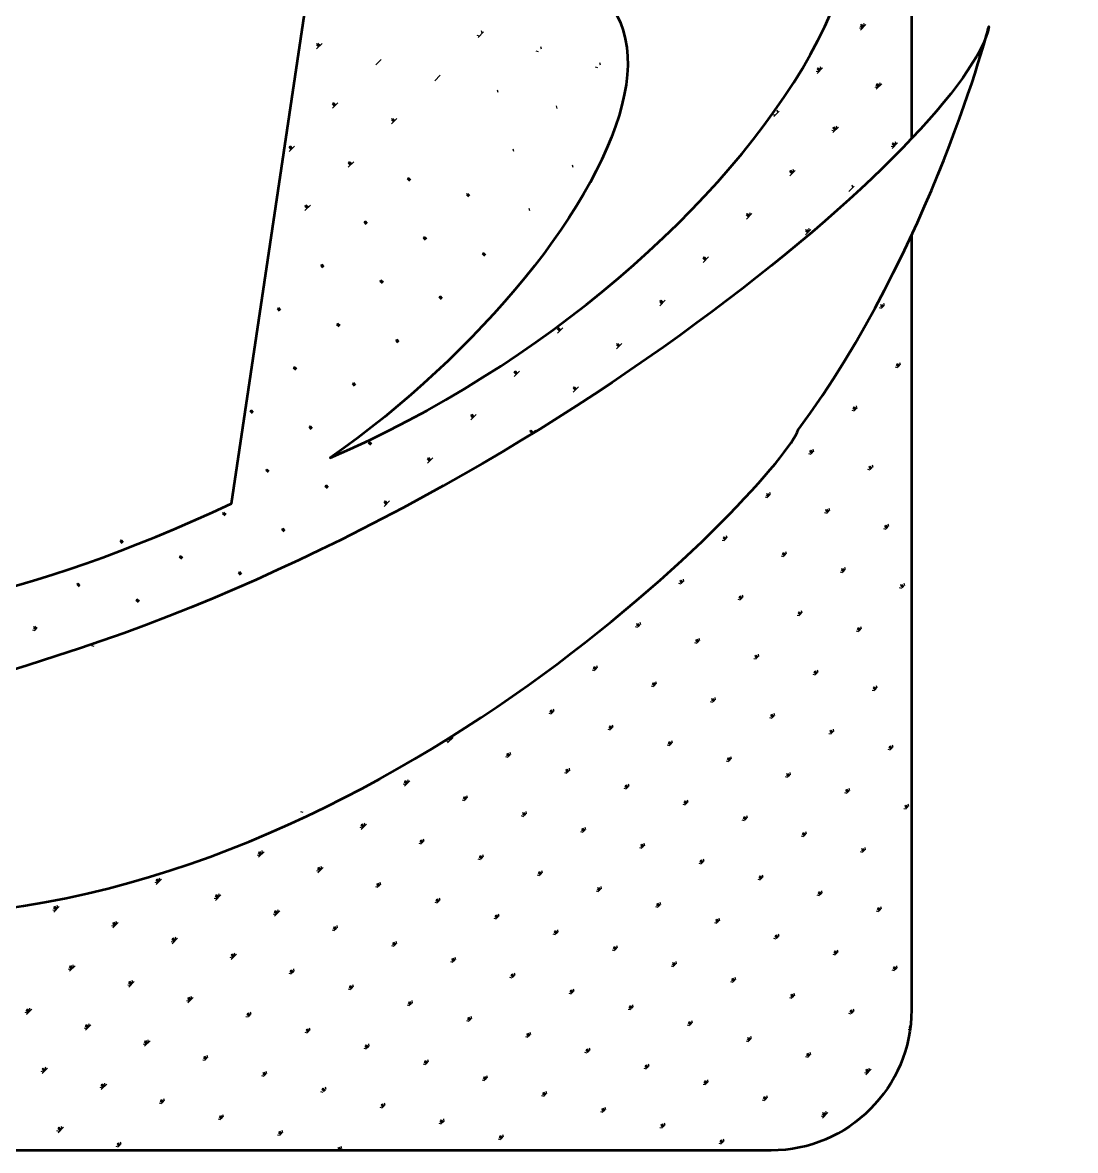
# Model space of a CAD drawing. Extents: x -3102990 to -851544, y -5293060 to -2540151.
# Drawn here: x -1049779 to -1048250, y -2635680 to -2634043 of the extents above; entities that cross this region are included whole.
import ezdxf

# ---------------------------------------------------------------- set-up
doc = ezdxf.new("R2010")
doc.units = 0
doc.header["$LTSCALE"] = 1000
doc.layers.get('0').update_dxf_attribs({"linetype": 'CONTINUOUS'})
doc.layers.add('PUB_TITLE', color=4, linetype='CONTINUOUS')

# ---------------------------------------------------------------- blocks, each defined once
blk = doc.blocks.new('A$C154754DE')
at = {"layer": 'PUB_TITLE', "color": 4}
for p, q in [((101176.4, 56251), (101173, 56251.9)), ((101177.4, 56251.9), (101174.3, 56255.1)), ((101178.4, 56252.9), (101174.5, 56256.9)), ((101174.5, 56249), (101182.3, 56256.9)), ((101179.4, 56253.9), (101176.2, 56257.1)), ((101180.4, 56254.9), (101179.4, 56258.3)), ((100621.3, 56240.3), (100617.8, 56241.2)), ((100619.3, 56238.3), (100627.2, 56246.2)), ((100625.2, 56244.2), (100624.3, 56247.6)), ((100387.6, 56224.4), (100384.5, 56227.6)), ((100388.6, 56225.4), (100384.7, 56229.3)), ((100384.7, 56221.5), (100392.5, 56229.3)), ((100389.6, 56226.4), (100386.4, 56229.5)), ((100707.1, 56217.3), (100703.7, 56218.2)), ((100711.1, 56221.2), (100710.2, 56224.6)), ((100470.5, 56198.5), (100478.4, 56206.3)), ((100797, 56198.2), (100796, 56201.6)), ((100556.4, 56175.4), (100564.3, 56183.3)), ((100793, 56194.3), (100789.6, 56195.2)), ((101113.6, 56188.1), (101110.1, 56189)), ((101114.5, 56189.1), (101111.4, 56192.2)), ((101115.5, 56190.1), (101111.6, 56194)), ((101111.6, 56186.1), (101119.5, 56194)), ((101116.5, 56191), (101113.4, 56194.2)), ((101117.5, 56192), (101116.6, 56195.5)), ((101199.4, 56165.1), (101196, 56166)), ((101200.4, 56166.1), (101197.3, 56169.2)), ((101201.4, 56167), (101197.5, 56171)), ((101197.5, 56163.1), (101205.3, 56171)), ((101202.4, 56168), (101199.2, 56171.2)), ((101203.4, 56169), (101202.5, 56172.4)), ((100648.2, 56158.3), (100647.3, 56161.8)), ((100410.6, 56138.5), (100407.5, 56141.7)), ((100411.6, 56139.5), (100407.7, 56143.4)), ((100407.7, 56135.6), (100415.5, 56143.4)), ((100412.6, 56140.5), (100409.4, 56143.6)), ((100734.1, 56135.3), (100733.2, 56138.7)), ((100496.5, 56115.5), (100493.4, 56118.7)), ((100497.5, 56116.5), (100493.6, 56120.4)), ((100493.6, 56112.6), (100501.4, 56120.4)), ((100498.5, 56117.5), (100495.3, 56120.6)), ((101050.7, 56125.2), (101047.3, 56126.1)), ((101048.7, 56123.3), (101056.6, 56131.1)), ((101054.6, 56129.1), (101053.7, 56132.6)), ((101136.6, 56102.2), (101133.1, 56103.1)), ((101137.6, 56103.2), (101134.4, 56106.3)), ((101138.5, 56104.2), (101134.6, 56108.1)), ((101134.6, 56100.2), (101142.5, 56108.1)), ((101139.5, 56105.2), (101136.4, 56108.3)), ((101140.5, 56106.1), (101139.6, 56109.6)), ((101224.4, 56081.2), (101220.5, 56085.1)), ((101220.5, 56077.2), (101228.4, 56085.1)), ((101225.4, 56082.1), (101222.3, 56085.3)), ((101226.4, 56083.1), (101225.5, 56086.6)), ((100347.7, 56075.7), (100344.6, 56078.8)), ((100348.7, 56076.6), (100344.8, 56080.6)), ((100344.8, 56072.7), (100352.7, 56080.6)), ((100349.7, 56077.6), (100346.6, 56080.8)), ((100671.2, 56072.4), (100670.3, 56075.9)), ((101222.5, 56079.2), (101219, 56080.1)), ((101223.4, 56080.2), (101220.3, 56083.3)), ((100433.6, 56052.6), (100430.5, 56055.8)), ((100434.6, 56053.6), (100430.7, 56057.6)), ((100430.7, 56049.7), (100438.5, 56057.6)), ((100435.6, 56054.6), (100432.5, 56057.8)), ((100757.1, 56049.4), (100756.2, 56052.9)), ((101074.7, 56040.3), (101071.5, 56043.5)), ((101075.7, 56041.3), (101071.7, 56045.2)), ((101071.7, 56037.4), (101079.6, 56045.2)), ((101076.6, 56042.3), (101073.5, 56045.4)), ((101077.6, 56043.3), (101076.7, 56046.7)), ((100519.5, 56029.6), (100516.4, 56032.8)), ((100520.5, 56030.6), (100516.6, 56034.5)), ((100521.5, 56031.6), (100518.3, 56034.7)), ((101157.6, 56014.4), (101165.5, 56022.2)), ((101163.5, 56020.2), (101162.6, 56023.7)), ((100605.4, 56006.6), (100602.3, 56009.8)), ((100606.4, 56007.6), (100602.5, 56011.5)), ((100607.4, 56008.6), (100604.2, 56011.7)), ((100370.8, 55989.8), (100367.6, 55992.9)), ((100371.7, 55990.8), (100367.8, 55994.7)), ((100367.8, 55986.8), (100375.7, 55994.7)), ((100372.7, 55991.7), (100369.6, 55994.9)), ((100694.2, 55986.6), (100693.3, 55990)), ((100456.6, 55966.8), (100453.5, 55969.9)), ((100457.6, 55967.7), (100453.7, 55971.7)), ((100458.6, 55968.7), (100455.5, 55971.9)), ((101011.8, 55977.4), (101008.7, 55980.6)), ((101012.8, 55978.4), (101008.9, 55982.4)), ((101008.9, 55974.5), (101016.7, 55982.4)), ((101013.8, 55979.4), (101010.6, 55982.6)), ((101014.8, 55980.4), (101013.8, 55983.8)), ((101097.7, 55954.4), (101094.6, 55957.6)), ((101098.7, 55955.4), (101094.8, 55959.3)), ((101094.8, 55951.5), (101102.6, 55959.3)), ((101099.7, 55956.4), (101096.5, 55959.5)), ((101100.6, 55957.4), (101099.7, 55960.8)), ((100542.5, 55943.7), (100539.4, 55946.9)), ((100543.5, 55944.7), (100539.6, 55948.7)), ((100544.5, 55945.7), (100541.3, 55948.9)), ((100628.4, 55920.7), (100625.3, 55923.9)), ((100629.4, 55921.7), (100625.5, 55925.6)), ((100630.4, 55922.7), (100627.2, 55925.8)), ((100393.8, 55903.9), (100390.6, 55907)), ((100394.8, 55904.9), (100390.8, 55908.8)), ((100395.7, 55905.9), (100392.6, 55909)), ((100948.9, 55914.6), (100945.8, 55917.7)), ((100949.9, 55915.6), (100946, 55919.5)), ((100946, 55911.6), (100953.9, 55919.5)), ((100950.9, 55916.5), (100947.8, 55919.7)), ((100479.7, 55880.9), (100476.5, 55884)), ((100480.6, 55881.9), (100476.7, 55885.8)), ((100481.6, 55882.8), (100478.5, 55886)), ((100565.5, 55857.9), (100562.4, 55861)), ((100566.5, 55858.8), (100562.6, 55862.8)), ((100567.5, 55859.8), (100564.4, 55863)), ((100887.1, 55852.7), (100883.1, 55856.6)), ((100883.1, 55848.8), (100891, 55856.6)), ((100888, 55853.7), (100884.9, 55856.8)), ((100330.9, 55841), (100327.8, 55844.2)), ((100331.9, 55842), (100328, 55845.9)), ((100332.9, 55843), (100329.7, 55846.1)), ((100886.1, 55851.7), (100882.9, 55854.8)), ((101205.6, 55844.5), (101202.2, 55845.5)), ((101206.6, 55845.5), (101203.5, 55848.7)), ((101207.6, 55846.5), (101203.6, 55850.4)), ((101208.6, 55847.5), (101205.4, 55850.6)), ((101209.5, 55848.5), (101208.6, 55851.9)), ((100417.8, 55819), (100413.8, 55822.9)), ((100418.7, 55820), (100415.6, 55823.1)), ((100416.8, 55818), (100413.6, 55821.1)), ((100737.3, 55811.8), (100734.2, 55815)), ((100738.3, 55812.8), (100734.4, 55816.8)), ((100734.4, 55808.9), (100742.2, 55816.8)), ((100739.3, 55813.8), (100736.1, 55816.9)), ((100502.7, 55795), (100499.5, 55798.1)), ((100503.7, 55796), (100499.7, 55799.9)), ((100504.6, 55797), (100501.5, 55800.1)), ((100823.2, 55788.8), (100820.1, 55792)), ((100824.2, 55789.8), (100820.2, 55793.7)), ((100820.2, 55785.9), (100828.1, 55793.7)), ((100825.2, 55790.8), (100822, 55793.9)), ((100353.9, 55755.1), (100350.8, 55758.3)), ((100354.9, 55756.1), (100351, 55760)), ((100355.9, 55757.1), (100352.7, 55760.2)), ((101228.6, 55758.7), (101225.2, 55759.6)), ((101229.6, 55759.6), (101226.5, 55762.8)), ((101230.6, 55760.6), (101226.7, 55764.6)), ((101231.6, 55761.6), (101228.4, 55764.8)), ((101232.6, 55762.6), (101231.6, 55766)), ((100674.4, 55749), (100671.3, 55752.1)), ((100675.4, 55749.9), (100671.5, 55753.9)), ((100671.5, 55746), (100679.4, 55753.9)), ((100676.4, 55750.9), (100673.3, 55754.1)), ((100439.8, 55732.1), (100436.7, 55735.3)), ((100440.8, 55733.1), (100436.8, 55737)), ((100441.8, 55734.1), (100438.6, 55737.2)), ((100760.3, 55726), (100757.2, 55729.1)), ((100761.3, 55726.9), (100757.4, 55730.9)), ((100757.4, 55723), (100765.2, 55730.9)), ((100762.3, 55727.9), (100759.1, 55731.1)), ((100291, 55692.3), (100287.9, 55695.4)), ((100292, 55693.2), (100288.1, 55697.2)), ((100293, 55694.2), (100289.9, 55697.4)), ((100613.5, 55688.1), (100610.4, 55691.2)), ((101165.8, 55695.8), (101162.3, 55696.7)), ((101166.7, 55696.8), (101163.6, 55699.9)), ((101167.7, 55697.8), (101163.8, 55701.7)), ((101168.7, 55698.7), (101165.6, 55701.9)), ((101169.7, 55699.7), (101168.8, 55703.2)), ((100611.6, 55686.1), (100608.4, 55689.2)), ((100612.5, 55687.1), (100608.6, 55691)), ((100608.6, 55683.1), (100616.5, 55691)), ((100376.9, 55669.2), (100373.8, 55672.4)), ((100377.9, 55670.2), (100374, 55674.2)), ((100378.9, 55671.2), (100375.7, 55674.4)), ((100697.5, 55663.1), (100694.3, 55666.2)), ((100698.4, 55664.1), (100694.5, 55668)), ((100694.5, 55660.1), (100702.4, 55668)), ((100699.4, 55665), (100696.3, 55668.2)), ((101248.6, 55673.6), (101248.2, 55673.7)), ((100462.8, 55646.2), (100459.7, 55649.4)), ((100463.8, 55647.2), (100459.9, 55651.1)), ((100464.8, 55648.2), (100461.6, 55651.3)), ((100548.7, 55623.2), (100545.6, 55626.4)), ((100549.7, 55624.2), (100545.7, 55628.1)), ((100545.7, 55620.3), (100553.6, 55628.1)), ((100550.7, 55625.2), (100547.5, 55628.3)), ((101102.9, 55632.9), (101099.4, 55633.8)), ((101103.9, 55633.9), (101100.7, 55637)), ((101104.8, 55634.9), (101100.9, 55638.8)), ((101105.8, 55635.9), (101102.7, 55639)), ((101106.8, 55636.8), (101105.9, 55640.3)), ((100314.1, 55606.4), (100310.9, 55609.5)), ((100315, 55607.4), (100311.1, 55611.3)), ((100316, 55608.3), (100312.9, 55611.5)), ((101188.8, 55609.9), (101185.3, 55610.8)), ((101189.7, 55610.9), (101186.6, 55614)), ((101190.7, 55611.9), (101186.8, 55615.8)), ((101191.7, 55612.9), (101188.6, 55616)), ((101192.7, 55613.8), (101191.8, 55617.3)), ((100399.9, 55583.4), (100396.8, 55586.5)), ((100400.9, 55584.3), (100397, 55588.3)), ((100401.9, 55585.3), (100398.8, 55588.5)), ((101043.9, 55574), (101043, 55577.4)), ((100485.8, 55560.3), (100482.7, 55563.5)), ((100486.8, 55561.3), (100482.9, 55565.3)), ((100482.9, 55557.4), (100490.7, 55565.3)), ((100487.8, 55562.3), (100484.6, 55565.5)), ((101040, 55570), (101036.6, 55571)), ((101041, 55571), (101037.8, 55574.2)), ((101042, 55572), (101038, 55575.9)), ((101043, 55573), (101039.8, 55576.1)), ((100251.2, 55543.5), (100248, 55546.6)), ((100252.2, 55544.5), (100248.2, 55548.4)), ((100253.1, 55545.5), (100250, 55548.6)), ((101125.9, 55547), (101122.5, 55548)), ((101126.9, 55548), (101123.7, 55551.2)), ((101127.9, 55549), (101123.9, 55552.9)), ((101128.8, 55550), (101125.7, 55553.1)), ((101129.8, 55551), (101128.9, 55554.4)), ((101212.8, 55525), (101209.6, 55528.1)), ((101213.7, 55526), (101209.8, 55529.9)), ((101214.7, 55527), (101211.6, 55530.1)), ((101215.7, 55528), (101214.8, 55531.4)), ((100337.1, 55520.5), (100333.9, 55523.6)), ((100338, 55521.5), (100334.1, 55525.4)), ((100339, 55522.5), (100335.9, 55525.6)), ((100978.1, 55508.2), (100975, 55511.3)), ((100979.1, 55509.1), (100975.2, 55513.1)), ((100980.1, 55510.1), (100976.9, 55513.3)), ((100981.1, 55511.1), (100980.1, 55514.5)), ((101211.8, 55524), (101208.3, 55524.9)), ((100102.4, 55503.6), (100099.3, 55506.8)), ((100103.4, 55504.6), (100099.5, 55508.6)), ((100104.4, 55505.6), (100101.2, 55508.8)), ((100977.1, 55507.2), (100973.7, 55508.1)), ((100188.3, 55480.6), (100185.2, 55483.8)), ((100189.3, 55481.6), (100185.4, 55485.5)), ((100190.3, 55482.6), (100187.1, 55485.7)), ((101063, 55484.2), (101059.6, 55485.1)), ((101064, 55485.1), (101060.9, 55488.3)), ((101065, 55486.1), (101061.1, 55490.1)), ((101066, 55487.1), (101062.8, 55490.3)), ((101067, 55488.1), (101066, 55491.5)), ((100275.2, 55458.6), (100271.2, 55462.5)), ((100276.2, 55459.6), (100273, 55462.7)), ((101148.9, 55461.1), (101145.5, 55462.1)), ((101149.9, 55462.1), (101146.7, 55465.3)), ((101150.9, 55463.1), (101146.9, 55467)), ((101151.9, 55464.1), (101148.7, 55467.2)), ((101152.8, 55465.1), (101151.9, 55468.5)), ((100040.5, 55441.8), (100036.6, 55445.7)), ((100041.5, 55442.7), (100038.4, 55445.9)), ((100274.2, 55457.6), (100271, 55460.8)), ((100915.2, 55445.3), (100912.1, 55448.4)), ((100916.2, 55446.3), (100912.3, 55450.2)), ((100917.2, 55447.3), (100914.1, 55450.4)), ((100918.2, 55448.2), (100917.3, 55451.7)), ((101238.7, 55442.1), (101237.8, 55445.5)), ((100039.6, 55440.8), (100036.4, 55443.9)), ((100914.3, 55444.3), (100910.8, 55445.2)), ((101234.8, 55438.1), (101231.4, 55439.1)), ((101235.8, 55439.1), (101232.6, 55442.3)), ((101236.8, 55440.1), (101232.8, 55444)), ((101237.7, 55441.1), (101234.6, 55444.2)), ((100125.4, 55417.8), (100122.3, 55420.9)), ((100126.4, 55418.7), (100122.5, 55422.7)), ((100127.4, 55419.7), (100124.3, 55422.9)), ((101000.1, 55421.3), (100996.7, 55422.2)), ((101001.1, 55422.3), (100998, 55425.4)), ((101002.1, 55423.3), (100998.2, 55427.2)), ((101003.1, 55424.2), (101000, 55427.4)), ((101004.1, 55425.2), (101003.2, 55428.7)), ((101086, 55398.3), (101082.6, 55399.2)), ((101087, 55399.3), (101083.9, 55402.4)), ((101088, 55400.2), (101084.1, 55404.2)), ((101089, 55401.2), (101085.8, 55404.4)), ((101090, 55402.2), (101089, 55405.6)), ((99976.7, 55377.9), (99973.5, 55381)), ((99977.7, 55378.9), (99973.7, 55382.8)), ((99978.6, 55379.9), (99975.5, 55383)), ((100851.4, 55381.4), (100848, 55382.4)), ((100852.4, 55382.4), (100849.2, 55385.6)), ((100853.4, 55383.4), (100849.4, 55387.3)), ((100854.3, 55384.4), (100851.2, 55387.5)), ((100855.3, 55385.4), (100854.4, 55388.8)), ((101173.9, 55377.2), (101170, 55381.2)), ((101174.9, 55378.2), (101171.7, 55381.4)), ((101175.8, 55379.2), (101174.9, 55382.6)), ((99975.7, 55376.9), (99972.3, 55377.8)), ((100939.2, 55360.4), (100935.3, 55364.3)), ((100940.2, 55361.4), (100937.1, 55364.5)), ((100941.2, 55362.3), (100940.3, 55365.8)), ((101171.9, 55375.3), (101168.5, 55376.2)), ((101172.9, 55376.2), (101169.8, 55379.4)), ((100061.6, 55353.9), (100058.1, 55354.8)), ((100059.8, 55357.6), (100059.4, 55358)), ((100061.3, 55358.1), (100059.6, 55359.8)), ((100062.8, 55358.6), (100061.4, 55360)), ((100937.3, 55358.4), (100933.8, 55359.3)), ((100938.3, 55359.4), (100935.1, 55362.5)), ((101023.2, 55335.4), (101019.7, 55336.3)), ((101024.1, 55336.4), (101021, 55339.5)), ((101025.1, 55337.4), (101021.2, 55341.3)), ((101026.1, 55338.4), (101023, 55341.5)), ((101027.1, 55339.3), (101026.2, 55342.8)), ((100788.5, 55318.6), (100785.1, 55319.5)), ((100789.5, 55319.5), (100786.4, 55322.7)), ((100790.5, 55320.5), (100786.6, 55324.5)), ((100791.5, 55321.5), (100788.3, 55324.6)), ((100792.4, 55322.5), (100791.5, 55325.9)), ((101110, 55313.4), (101106.9, 55316.5)), ((101111, 55314.4), (101107.1, 55318.3)), ((101112, 55315.3), (101108.9, 55318.5)), ((101113, 55316.3), (101112.1, 55319.8)), ((100875.4, 55296.5), (100872.2, 55299.7)), ((100876.4, 55297.5), (100872.4, 55301.4)), ((100877.4, 55298.5), (100874.2, 55301.6)), ((100878.3, 55299.5), (100877.4, 55302.9)), ((101109, 55312.4), (101105.6, 55313.3)), ((100874.4, 55295.5), (100871, 55296.5)), ((101194.9, 55289.4), (101191.5, 55290.3)), ((101195.9, 55290.4), (101192.8, 55293.5)), ((101196.9, 55291.3), (101193, 55295.3)), ((101197.9, 55292.3), (101194.7, 55295.5)), ((101198.9, 55293.3), (101197.9, 55296.7)), ((100960.3, 55272.5), (100956.9, 55273.5)), ((100961.3, 55273.5), (100958.1, 55276.7)), ((100962.3, 55274.5), (100958.3, 55278.4)), ((100963.2, 55275.5), (100960.1, 55278.6)), ((100964.2, 55276.5), (100963.3, 55279.9)), ((100725.6, 55255.7), (100722.2, 55256.6)), ((100726.6, 55256.7), (100723.5, 55259.8)), ((100727.6, 55257.7), (100723.7, 55261.6)), ((100728.6, 55258.6), (100725.5, 55261.8)), ((100729.6, 55259.6), (100728.7, 55263.1)), ((101046.2, 55249.5), (101042.7, 55250.4)), ((101047.2, 55250.5), (101044, 55253.6)), ((101048.1, 55251.5), (101044.2, 55255.4)), ((101049.1, 55252.5), (101046, 55255.6)), ((101050.1, 55253.5), (101049.2, 55256.9)), ((100811.5, 55232.7), (100808.1, 55233.6)), ((100812.5, 55233.7), (100809.4, 55236.8)), ((100813.5, 55234.6), (100809.6, 55238.6)), ((100814.5, 55235.6), (100811.3, 55238.8)), ((100815.5, 55236.6), (100814.5, 55240)), ((101136, 55230.4), (101135.1, 55233.9)), ((100576.9, 55215.8), (100573.5, 55216.7)), ((100574.9, 55213.9), (100582.8, 55221.7)), ((100577.9, 55216.8), (100575, 55219.7)), ((100578.9, 55217.8), (100576.2, 55220.4)), ((100579.8, 55218.8), (100577.4, 55221.2)), ((100580.8, 55219.8), (100580, 55222.8)), ((100901.3, 55213.6), (100900.4, 55217)), ((101132.1, 55226.5), (101128.6, 55227.4)), ((101133, 55227.5), (101129.9, 55230.6)), ((101134, 55228.5), (101130.1, 55232.4)), ((101135, 55229.5), (101131.9, 55232.6)), ((100666.7, 55196.7), (100665.8, 55200.2)), ((100897.4, 55209.7), (100894, 55210.6)), ((100898.4, 55210.6), (100895.3, 55213.8)), ((100899.4, 55211.6), (100895.5, 55215.6)), ((100900.4, 55212.6), (100897.2, 55215.8)), ((101217.9, 55203.5), (101214.5, 55204.4)), ((101218.9, 55204.5), (101215.8, 55207.6)), ((101219.9, 55205.5), (101216, 55209.4)), ((101220.9, 55206.4), (101217.7, 55209.6)), ((101221.9, 55207.4), (101221, 55210.9)), ((100662.8, 55192.8), (100659.3, 55193.7)), ((100663.8, 55193.8), (100660.6, 55196.9)), ((100664.7, 55194.8), (100660.8, 55198.7)), ((100665.7, 55195.8), (100662.6, 55198.9)), ((100983.3, 55186.6), (100979.9, 55187.6)), ((100984.3, 55187.6), (100981.1, 55190.8)), ((100985.3, 55188.6), (100981.3, 55192.5)), ((100986.3, 55189.6), (100983.1, 55192.7)), ((100987.2, 55190.6), (100986.3, 55194)), ((100748.7, 55169.8), (100745.2, 55170.7)), ((100749.6, 55170.8), (100746.5, 55173.9)), ((100750.6, 55171.8), (100746.7, 55175.7)), ((100751.6, 55172.7), (100748.5, 55175.9)), ((100752.6, 55173.7), (100751.7, 55177.2)), ((101070.2, 55164.6), (101067, 55167.8)), ((101071.2, 55165.6), (101067.2, 55169.5)), ((101072.1, 55166.6), (101069, 55169.7)), ((101073.1, 55167.6), (101072.2, 55171)), ((100514, 55153), (100510.6, 55153.9)), ((100515, 55153.9), (100511.9, 55157.1)), ((100516, 55154.9), (100512.1, 55158.8)), ((100512.1, 55151), (100519.9, 55158.8)), ((100517, 55155.9), (100513.8, 55159)), ((100517.9, 55156.9), (100517, 55160.3)), ((100835.5, 55147.8), (100832.4, 55150.9)), ((100836.5, 55148.8), (100832.6, 55152.7)), ((100837.5, 55149.7), (100834.3, 55152.9)), ((100838.5, 55150.7), (100837.6, 55154.2)), ((101069.2, 55163.6), (101065.8, 55164.6)), ((100601.9, 55131.9), (100597.9, 55135.8)), ((100602.9, 55132.9), (100599.7, 55136)), ((100603.8, 55133.9), (100602.9, 55137.3)), ((100834.5, 55146.8), (100831.1, 55147.7)), ((101155.1, 55140.6), (101151.6, 55141.5)), ((101156.1, 55141.6), (101152.9, 55144.7)), ((101157, 55142.6), (101153.1, 55146.5)), ((101158, 55143.6), (101154.9, 55146.7)), ((101159, 55144.6), (101158.1, 55148)), ((100599.9, 55129.9), (100596.5, 55130.9)), ((100600.9, 55130.9), (100597.7, 55134.1)), ((100920.4, 55123.8), (100917, 55124.7)), ((100921.4, 55124.8), (100918.3, 55127.9)), ((100922.4, 55125.7), (100918.5, 55129.7)), ((100923.4, 55126.7), (100920.2, 55129.9)), ((100924.4, 55127.7), (100923.4, 55131.1)), ((101241, 55117.6), (101237.5, 55118.5)), ((101241.9, 55118.6), (101238.8, 55121.7)), ((101242.9, 55119.6), (101239, 55123.5)), ((101243.9, 55120.6), (101240.8, 55123.7)), ((101244.9, 55121.5), (101244, 55125)), ((100365.3, 55113.1), (100361.8, 55114)), ((100685.8, 55106.9), (100682.4, 55107.9)), ((100686.8, 55107.9), (100683.6, 55111.1)), ((100687.8, 55108.9), (100683.8, 55112.8)), ((100688.7, 55109.9), (100685.6, 55113)), ((100689.7, 55110.9), (100688.8, 55114.3)), ((101006.3, 55100.8), (101002.9, 55101.7)), ((101007.3, 55101.7), (101004.2, 55104.9)), ((101008.3, 55102.7), (101004.4, 55106.7)), ((101009.3, 55103.7), (101006.1, 55106.9)), ((101010.2, 55104.7), (101009.3, 55108.1)), ((100451.1, 55090.1), (100447.7, 55091)), ((100452.1, 55091.1), (100449, 55094.2)), ((100453.1, 55092), (100449.2, 55096)), ((100449.2, 55088.1), (100457, 55096)), ((100454.1, 55093), (100451, 55096.2)), ((100455.1, 55094), (100454.2, 55097.4)), ((100772.7, 55084.9), (100769.5, 55088)), ((100773.6, 55085.9), (100769.7, 55089.8)), ((100774.6, 55086.9), (100771.5, 55090)), ((100775.6, 55087.8), (100774.7, 55091.3)), ((100538, 55068.1), (100534.9, 55071.2)), ((100539, 55069), (100535.1, 55073)), ((100540, 55070), (100536.8, 55073.2)), ((100541, 55071), (100540, 55074.4)), ((100771.7, 55083.9), (100768.2, 55084.8)), ((101092.2, 55077.8), (101088.8, 55078.7)), ((101093.2, 55078.7), (101090, 55081.9)), ((101094.2, 55079.7), (101090.2, 55083.6)), ((101095.1, 55080.7), (101092, 55083.8)), ((101096.1, 55081.7), (101095.2, 55085.1)), ((100303.4, 55051.2), (100300.2, 55054.3)), ((100304.4, 55052.2), (100300.4, 55056.1)), ((100300.4, 55048.3), (100308.3, 55056.1)), ((100305.3, 55053.2), (100302.2, 55056.3)), ((100306.3, 55054.2), (100305.4, 55057.6)), ((100537, 55067.1), (100533.6, 55068)), ((100857.6, 55060.9), (100854.1, 55061.8)), ((100858.5, 55061.9), (100855.4, 55065)), ((100859.5, 55062.9), (100855.6, 55066.8)), ((100860.5, 55063.9), (100857.4, 55067)), ((100861.5, 55064.8), (100860.6, 55068.3)), ((101178.1, 55054.7), (101174.7, 55055.7)), ((101179.1, 55055.7), (101175.9, 55058.9)), ((101180.1, 55056.7), (101176.1, 55060.6)), ((101181, 55057.7), (101177.9, 55060.8)), ((101182, 55058.7), (101181.1, 55062.1)), ((100302.4, 55050.2), (100299, 55051.1)), ((100622.9, 55044.1), (100619.5, 55045)), ((100623.9, 55045), (100620.8, 55048.2)), ((100624.9, 55046), (100621, 55050)), ((100625.9, 55047), (100622.7, 55050.1)), ((100626.8, 55048), (100625.9, 55051.4)), ((100943.4, 55037.9), (100940, 55038.8)), ((100944.4, 55038.9), (100941.3, 55042)), ((100945.4, 55039.9), (100941.5, 55043.8)), ((100946.4, 55040.8), (100943.2, 55044)), ((100947.4, 55041.8), (100946.5, 55045.3)), ((100388.3, 55027.2), (100384.8, 55028.1)), ((100389.3, 55028.2), (100386.1, 55031.3)), ((100390.2, 55029.2), (100386.3, 55033.1)), ((100386.3, 55025.2), (100394.2, 55033.1)), ((100391.2, 55030.2), (100388.1, 55033.3)), ((100392.2, 55031.1), (100391.3, 55034.6)), ((100708.8, 55021), (100705.4, 55022)), ((100709.8, 55022), (100706.6, 55025.2)), ((100710.8, 55023), (100706.8, 55026.9)), ((100711.7, 55024), (100708.6, 55027.1)), ((100712.7, 55025), (100711.8, 55028.4)), ((101031.3, 55016.8), (101027.4, 55020.8)), ((101032.3, 55017.8), (101029.1, 55021)), ((101033.3, 55018.8), (101032.3, 55022.2)), ((100153.6, 55010.4), (100150.2, 55011.3)), ((100154.6, 55011.3), (100151.5, 55014.5)), ((100155.6, 55012.3), (100151.7, 55016.3)), ((100151.7, 55008.4), (100159.5, 55016.3)), ((100156.6, 55013.3), (100153.4, 55016.5)), ((100157.6, 55014.3), (100156.6, 55017.7)), ((100474.2, 55004.2), (100470.7, 55005.1)), ((100475.1, 55005.2), (100472, 55008.3)), ((100476.1, 55006.2), (100472.2, 55010.1)), ((100477.1, 55007.1), (100474, 55010.3)), ((100478.1, 55008.1), (100477.2, 55011.6)), ((100796.7, 55000), (100792.7, 55003.9)), ((100797.6, 55001), (100794.5, 55004.1)), ((100798.6, 55002), (100797.7, 55005.4)), ((101029.3, 55014.9), (101025.9, 55015.8)), ((101030.3, 55015.9), (101027.2, 55019)), ((100239.5, 54987.4), (100236.1, 54988.3)), ((100240.5, 54988.3), (100237.4, 54991.5)), ((100241.5, 54989.3), (100237.6, 54993.2)), ((100237.6, 54985.4), (100245.4, 54993.2)), ((100242.5, 54990.3), (100239.3, 54993.4)), ((100243.4, 54991.3), (100242.5, 54994.7)), ((100562, 54983.2), (100558.1, 54987.1)), ((100563, 54984.1), (100559.8, 54987.3)), ((100564, 54985.1), (100563.1, 54988.6)), ((100794.7, 54998), (100791.3, 54999)), ((100795.7, 54999), (100792.5, 55002.2)), ((101115.2, 54991.9), (101111.8, 54992.8)), ((101116.2, 54992.8), (101113.1, 54996)), ((101117.2, 54993.8), (101113.2, 54997.8)), ((101118.2, 54994.8), (101115, 54998)), ((101119.1, 54995.8), (101118.2, 54999.2)), ((100004.9, 54970.5), (100001.4, 54971.4)), ((100005.9, 54971.5), (100002.7, 54974.6)), ((100006.8, 54972.5), (100002.9, 54976.4)), ((100002.9, 54968.5), (100010.8, 54976.4)), ((100007.8, 54973.5), (100004.7, 54976.6)), ((100008.8, 54974.4), (100007.9, 54977.9)), ((100329.3, 54968.3), (100328.4, 54971.7)), ((100560, 54981.2), (100556.6, 54982.1)), ((100561, 54982.2), (100557.9, 54985.3)), ((100880.6, 54975), (100877.1, 54975.9)), ((100881.6, 54976), (100878.4, 54979.1)), ((100882.5, 54977), (100878.6, 54980.9)), ((100883.5, 54978), (100880.4, 54981.1)), ((100884.5, 54978.9), (100883.6, 54982.4)), ((101202.1, 54969.8), (101198.9, 54973)), ((101203.1, 54970.8), (101199.1, 54974.7)), ((101204, 54971.8), (101200.9, 54974.9)), ((101205, 54972.8), (101204.1, 54976.2)), ((100094.7, 54951.4), (100093.8, 54954.9)), ((100325.4, 54964.3), (100322, 54965.3)), ((100326.4, 54965.3), (100323.2, 54968.5)), ((100327.4, 54966.3), (100323.4, 54970.2)), ((100323.4, 54962.4), (100331.3, 54970.2)), ((100328.3, 54967.3), (100325.2, 54970.4)), ((100645.9, 54958.2), (100642.5, 54959.1)), ((100646.9, 54959.2), (100643.8, 54962.3)), ((100647.9, 54960.1), (100644, 54964.1)), ((100648.9, 54961.1), (100645.7, 54964.3)), ((100649.9, 54962.1), (100648.9, 54965.5)), ((100967.4, 54953), (100964.3, 54956.1)), ((100968.4, 54954), (100964.5, 54957.9)), ((100969.4, 54955), (100966.3, 54958.1)), ((100970.4, 54955.9), (100969.5, 54959.4)), ((101201.1, 54968.9), (101197.7, 54969.8)), ((100090.8, 54947.5), (100087.3, 54948.4)), ((100091.7, 54948.5), (100088.6, 54951.6)), ((100092.7, 54949.5), (100088.8, 54953.4)), ((100088.8, 54945.5), (100096.7, 54953.4)), ((100093.7, 54950.4), (100090.6, 54953.6)), ((100411.3, 54941.3), (100407.9, 54942.2)), ((100412.3, 54942.3), (100409.1, 54945.5)), ((100413.3, 54943.3), (100409.3, 54947.2)), ((100414.2, 54944.3), (100411.1, 54947.4)), ((100415.2, 54945.3), (100414.3, 54948.7)), ((100732.8, 54936.1), (100729.7, 54939.3)), ((100733.8, 54937.1), (100729.8, 54941.1)), ((100734.8, 54938.1), (100731.6, 54941.3)), ((100735.7, 54939.1), (100734.8, 54942.5)), ((100966.5, 54952), (100963, 54952.9)), ((100176.6, 54924.5), (100173.2, 54925.4)), ((100177.6, 54925.5), (100174.5, 54928.6)), ((100178.6, 54926.4), (100174.7, 54930.4)), ((100174.7, 54922.5), (100182.5, 54930.4)), ((100179.6, 54927.4), (100176.4, 54930.6)), ((100180.6, 54928.4), (100179.7, 54931.8)), ((100498.2, 54919.3), (100495, 54922.4)), ((100499.1, 54920.3), (100495.2, 54924.2)), ((100500.1, 54921.3), (100497, 54924.4)), ((100501.1, 54922.2), (100500.2, 54925.7)), ((100731.8, 54935.2), (100728.4, 54936.1)), ((101052.3, 54929), (101048.9, 54929.9)), ((101053.3, 54930), (101050.2, 54933.1)), ((101054.3, 54931), (101050.4, 54934.9)), ((101055.3, 54931.9), (101052.1, 54935.1)), ((101056.3, 54932.9), (101055.4, 54936.4)), ((100263.5, 54902.4), (100260.4, 54905.6)), ((100264.5, 54903.4), (100260.6, 54907.4)), ((100260.6, 54899.5), (100268.4, 54907.4)), ((100265.5, 54904.4), (100262.3, 54907.6)), ((100266.5, 54905.4), (100265.5, 54908.8)), ((100497.2, 54918.3), (100493.7, 54919.2)), ((100817.7, 54912.1), (100814.3, 54913.1)), ((100818.7, 54913.1), (100815.5, 54916.3)), ((100819.7, 54914.1), (100815.7, 54918)), ((100820.6, 54915.1), (100817.5, 54918.2)), ((100821.6, 54916.1), (100820.7, 54919.5)), ((101138.2, 54906), (101134.8, 54906.9)), ((101139.2, 54907), (101136.1, 54910.1)), ((101140.2, 54907.9), (101136.3, 54911.9)), ((101141.2, 54908.9), (101138, 54912.1)), ((101142.2, 54909.9), (101141.2, 54913.3)), ((100029.9, 54886.6), (100025.9, 54890.5)), ((100025.9, 54882.7), (100033.8, 54890.5)), ((100030.8, 54887.6), (100027.7, 54890.7)), ((100031.8, 54888.5), (100030.9, 54892)), ((100262.5, 54901.5), (100259.1, 54902.4)), ((100583.1, 54895.3), (100579.6, 54896.2)), ((100584, 54896.3), (100580.9, 54899.4)), ((100585, 54897.3), (100581.1, 54901.2)), ((100586, 54898.2), (100582.9, 54901.4)), ((100587, 54899.2), (100586.1, 54902.7)), ((100903.6, 54889.1), (100900.1, 54890.1)), ((100904.6, 54890.1), (100901.4, 54893.3)), ((100905.5, 54891.1), (100901.6, 54895)), ((100906.5, 54892.1), (100903.4, 54895.2)), ((100907.5, 54893.1), (100906.6, 54896.5)), ((101226.1, 54884.9), (101222.1, 54888.9)), ((101227.1, 54885.9), (101223.9, 54889.1)), ((101228, 54886.9), (101227.1, 54890.3)), ((100027.9, 54884.6), (100024.5, 54885.5)), ((100028.9, 54885.6), (100025.7, 54888.7)), ((100348.4, 54878.5), (100345, 54879.4)), ((100349.4, 54879.4), (100346.3, 54882.6)), ((100350.4, 54880.4), (100346.5, 54884.3)), ((100351.4, 54881.4), (100348.2, 54884.5)), ((100352.3, 54882.4), (100351.4, 54885.8)), ((100668.9, 54872.3), (100665.5, 54873.2)), ((100669.9, 54873.3), (100666.8, 54876.4)), ((100670.9, 54874.3), (100667, 54878.2)), ((100671.9, 54875.2), (100668.7, 54878.4)), ((100672.9, 54876.2), (100672, 54879.7)), ((100993.4, 54870.1), (100992.5, 54873.5)), ((101224.1, 54883), (101220.7, 54883.9)), ((101225.1, 54884), (101222, 54887.1)), ((100113.8, 54861.6), (100110.3, 54862.5)), ((100114.8, 54862.6), (100111.6, 54865.7)), ((100115.7, 54863.6), (100111.8, 54867.5)), ((100111.8, 54859.6), (100119.7, 54867.5)), ((100116.7, 54864.6), (100113.6, 54867.7)), ((100117.7, 54865.5), (100116.8, 54869)), ((100434.3, 54855.4), (100430.9, 54856.4)), ((100435.3, 54856.4), (100432.1, 54859.6)), ((100436.3, 54857.4), (100432.3, 54861.3)), ((100437.2, 54858.4), (100434.1, 54861.5)), ((100438.2, 54859.4), (100437.3, 54862.8)), ((100758.8, 54853.2), (100757.8, 54856.6)), ((100989.5, 54866.1), (100986, 54867)), ((100990.5, 54867.1), (100987.3, 54870.2)), ((100991.4, 54868.1), (100987.5, 54872)), ((100992.4, 54869.1), (100989.3, 54872.2)), ((100200.6, 54839.6), (100197.5, 54842.7)), ((100201.6, 54840.6), (100197.7, 54844.5)), ((100197.7, 54836.6), (100205.6, 54844.5)), ((100202.6, 54841.5), (100199.5, 54844.7)), ((100203.6, 54842.5), (100202.7, 54846)), ((100524.1, 54836.4), (100523.2, 54839.8)), ((100754.8, 54849.3), (100751.4, 54850.2)), ((100755.8, 54850.3), (100752.7, 54853.4)), ((100756.8, 54851.2), (100752.9, 54855.2)), ((100757.8, 54852.2), (100754.6, 54855.4)), ((101075.4, 54843.1), (101071.9, 54844)), ((101076.3, 54844.1), (101073.2, 54847.2)), ((101077.3, 54845.1), (101073.4, 54849)), ((101078.3, 54846.1), (101075.2, 54849.2)), ((101079.3, 54847), (101078.4, 54850.5)), ((99966, 54822.7), (99962.9, 54825.9)), ((99967, 54823.7), (99963.1, 54827.6)), ((99963.1, 54819.8), (99970.9, 54827.6)), ((99968, 54824.7), (99964.8, 54827.8)), ((99968.9, 54825.7), (99968, 54829.1)), ((100199.7, 54838.6), (100196.2, 54839.5)), ((100520.2, 54832.4), (100516.7, 54833.3)), ((100521.2, 54833.4), (100518, 54836.6)), ((100522.1, 54834.4), (100518.2, 54838.3)), ((100523.1, 54835.4), (100520, 54838.5)), ((100840.7, 54826.3), (100837.3, 54827.2)), ((100841.7, 54827.2), (100838.6, 54830.4)), ((100842.7, 54828.2), (100838.7, 54832.2)), ((100843.7, 54829.2), (100840.5, 54832.4)), ((100844.6, 54830.2), (100843.7, 54833.6)), ((101162.2, 54821.1), (101159.1, 54824.2)), ((101163.2, 54822.1), (101159.3, 54826)), ((101164.2, 54823), (101161, 54826.2)), ((101165.2, 54824), (101164.2, 54827.5)), ((99965, 54821.7), (99961.6, 54822.7)), ((100285.5, 54815.6), (100282.1, 54816.5)), ((100286.5, 54816.6), (100283.4, 54819.7)), ((100287.5, 54817.5), (100283.6, 54821.5)), ((100288.5, 54818.5), (100285.3, 54821.7)), ((100289.5, 54819.5), (100288.6, 54822.9)), ((100606.1, 54809.4), (100602.6, 54810.3)), ((100607.1, 54810.4), (100603.9, 54813.5)), ((100608, 54811.4), (100604.1, 54815.3)), ((100609, 54812.4), (100605.9, 54815.5)), ((100610, 54813.3), (100609.1, 54816.8)), ((100927.6, 54804.2), (100924.4, 54807.4)), ((100928.6, 54805.2), (100924.6, 54809.1)), ((100929.5, 54806.2), (100926.4, 54809.3)), ((100930.5, 54807.2), (100929.6, 54810.6)), ((101161.2, 54820.1), (101157.8, 54821)), ((100050.9, 54798.7), (100047.5, 54799.7)), ((100051.9, 54799.7), (100048.7, 54802.9)), ((100052.9, 54800.7), (100048.9, 54804.6)), ((100048.9, 54796.8), (100056.8, 54804.6)), ((100053.8, 54801.7), (100050.7, 54804.8)), ((100054.8, 54802.7), (100053.9, 54806.1)), ((100371.4, 54792.6), (100368, 54793.5)), ((100372.4, 54793.6), (100369.3, 54796.7)), ((100373.4, 54794.5), (100369.5, 54798.5)), ((100374.4, 54795.5), (100371.2, 54798.7)), ((100375.4, 54796.5), (100374.4, 54799.9)), ((100692.9, 54787.4), (100689.8, 54790.5)), ((100693.9, 54788.4), (100690, 54792.3)), ((100694.9, 54789.3), (100691.8, 54792.5)), ((100695.9, 54790.3), (100695, 54793.8)), ((100926.6, 54803.2), (100923.2, 54804.2)), ((101246.5, 54797.3), (101243.7, 54798)), ((101246.8, 54799.4), (101245, 54801.2)), ((101247, 54801.1), (101245.2, 54803)), ((101245.2, 54795.1), (101246.3, 54796.3)), ((101247.2, 54802.9), (101246.9, 54803.2)), ((100136.8, 54775.7), (100133.4, 54776.6)), ((100137.8, 54776.7), (100134.6, 54779.8)), ((100138.8, 54777.7), (100134.8, 54781.6)), ((100134.8, 54773.8), (100142.7, 54781.6)), ((100139.7, 54778.7), (100136.6, 54781.8)), ((100140.7, 54779.7), (100139.8, 54783.1)), ((100459.3, 54771.5), (100455.3, 54775.5)), ((100460.3, 54772.5), (100457.1, 54775.6)), ((100461.2, 54773.5), (100460.3, 54776.9)), ((100692, 54786.4), (100688.5, 54787.3)), ((101012.5, 54780.2), (101009, 54781.2)), ((101013.5, 54781.2), (101010.3, 54784.4)), ((101014.4, 54782.2), (101010.5, 54786.1)), ((101015.4, 54783.2), (101012.3, 54786.3)), ((101016.4, 54784.2), (101015.5, 54787.6)), ((100224.6, 54754.7), (100220.7, 54758.6)), ((100225.6, 54755.7), (100222.5, 54758.8)), ((100226.6, 54756.6), (100225.7, 54760.1)), ((100457.3, 54769.6), (100453.9, 54770.5)), ((100458.3, 54770.5), (100455.2, 54773.7)), ((100777.8, 54763.4), (100774.4, 54764.3)), ((100778.8, 54764.4), (100775.7, 54767.5)), ((100779.8, 54765.4), (100775.9, 54769.3)), ((100780.8, 54766.3), (100777.6, 54769.5)), ((100781.8, 54767.3), (100780.8, 54770.8)), ((101098.4, 54757.2), (101094.9, 54758.1)), ((101099.3, 54758.2), (101096.2, 54761.3)), ((101100.3, 54759.2), (101096.4, 54763.1)), ((101101.3, 54760.2), (101098.2, 54763.3)), ((101102.3, 54761.2), (101101.4, 54764.6)), ((99990, 54737.8), (99986.1, 54741.8)), ((99986.1, 54733.9), (99993.9, 54741.8)), ((99991, 54738.8), (99987.8, 54742)), ((99992, 54739.8), (99991, 54743.2)), ((100222.7, 54752.7), (100219.2, 54753.6)), ((100223.7, 54753.7), (100220.5, 54756.8)), ((100543.2, 54746.5), (100539.8, 54747.5)), ((100544.2, 54747.5), (100541, 54750.7)), ((100545.2, 54748.5), (100541.2, 54752.4)), ((100546.1, 54749.5), (100543, 54752.6)), ((100547.1, 54750.5), (100546.2, 54753.9)), ((100864.7, 54741.4), (100861.6, 54744.5)), ((100865.7, 54742.3), (100861.8, 54746.3)), ((100866.7, 54743.3), (100863.5, 54746.5)), ((100867.7, 54744.3), (100866.7, 54747.7)), ((101188.2, 54738.1), (101187.3, 54741.6)), ((99988, 54735.9), (99984.6, 54736.8)), ((99989, 54736.8), (99985.9, 54740)), ((100308.6, 54729.7), (100305.1, 54730.6)), ((100309.5, 54730.7), (100306.4, 54733.8)), ((100310.5, 54731.7), (100306.6, 54735.6)), ((100311.5, 54732.6), (100308.4, 54735.8)), ((100312.5, 54733.6), (100311.6, 54737.1)), ((100630.1, 54724.5), (100626.9, 54727.7)), ((100631, 54725.5), (100627.1, 54729.4)), ((100632, 54726.5), (100628.9, 54729.6)), ((100633, 54727.5), (100632.1, 54730.9)), ((100863.7, 54740.4), (100860.3, 54741.3)), ((101184.3, 54734.2), (101180.8, 54735.1)), ((101185.2, 54735.2), (101182.1, 54738.3)), ((101186.2, 54736.2), (101182.3, 54740.1)), ((101182.3, 54732.2), (101190.1, 54740.1)), ((101187.2, 54737.2), (101184.1, 54740.3)), ((100073.9, 54712.9), (100070.5, 54713.8)), ((100074.9, 54713.8), (100071.8, 54717)), ((100075.9, 54714.8), (100071.9, 54718.7)), ((100071.9, 54710.9), (100079.8, 54718.7)), ((100076.9, 54715.8), (100073.7, 54718.9)), ((100077.8, 54716.8), (100076.9, 54720.2)), ((100395.4, 54707.7), (100392.3, 54710.8)), ((100396.4, 54708.6), (100392.5, 54712.6)), ((100397.4, 54709.6), (100394.2, 54712.8)), ((100398.4, 54710.6), (100397.4, 54714)), ((100629.1, 54723.5), (100625.6, 54724.5)), ((100949.6, 54717.4), (100946.2, 54718.3)), ((100950.6, 54718.3), (100947.4, 54721.5)), ((100951.6, 54719.3), (100947.6, 54723.3)), ((100952.6, 54720.3), (100949.4, 54723.5)), ((100953.5, 54721.3), (100952.6, 54724.7)), ((100160.8, 54690.8), (100157.6, 54694)), ((100161.8, 54691.8), (100157.8, 54695.7)), ((100162.7, 54692.8), (100159.6, 54695.9)), ((100163.7, 54693.8), (100162.8, 54697.2)), ((100394.4, 54706.7), (100391, 54707.6)), ((100715, 54700.5), (100711.5, 54701.4)), ((100716, 54701.5), (100712.8, 54704.6)), ((100716.9, 54702.5), (100713, 54706.4)), ((100717.9, 54703.5), (100714.8, 54706.6)), ((100718.9, 54704.4), (100718, 54707.9)), ((101035.5, 54694.4), (101032.1, 54695.3)), ((101036.5, 54695.3), (101033.3, 54698.5)), ((101037.5, 54696.3), (101033.5, 54700.2)), ((101038.4, 54697.3), (101035.3, 54700.4)), ((101039.4, 54698.3), (101038.5, 54701.7)), ((100159.8, 54689.8), (100156.4, 54690.8)), ((100480.3, 54683.7), (100476.9, 54684.6)), ((100481.3, 54684.7), (100478.2, 54687.8)), ((100482.3, 54685.6), (100478.4, 54689.6)), ((100483.3, 54686.6), (100480.1, 54689.8)), ((100484.3, 54687.6), (100483.3, 54691)), ((100800.9, 54677.5), (100797.4, 54678.4)), ((100801.8, 54678.5), (100798.7, 54681.6)), ((100802.8, 54679.5), (100798.9, 54683.4)), ((100803.8, 54680.5), (100800.7, 54683.6)), ((100804.8, 54681.4), (100803.9, 54684.9)), ((101123.3, 54673.3), (101119.4, 54677.2)), ((101119.4, 54669.4), (101127.3, 54677.2)), ((101124.3, 54674.3), (101121.2, 54677.4)), ((101125.3, 54675.3), (101124.4, 54678.7)), ((100245.7, 54666.8), (100242.2, 54667.7)), ((100246.7, 54667.8), (100243.5, 54671)), ((100247.6, 54668.8), (100243.7, 54672.7)), ((100248.6, 54669.8), (100245.5, 54672.9)), ((100249.6, 54670.8), (100248.7, 54674.2)), ((100566.2, 54660.7), (100562.8, 54661.6)), ((100567.2, 54661.6), (100564, 54664.8)), ((100568.2, 54662.6), (100564.2, 54666.6)), ((100569.2, 54663.6), (100566, 54666.7)), ((100570.1, 54664.6), (100569.2, 54668)), ((100888.7, 54656.5), (100884.8, 54660.4)), ((100889.7, 54657.4), (100886.5, 54660.6)), ((100890.7, 54658.4), (100889.7, 54661.9)), ((101121.4, 54671.3), (101117.9, 54672.3)), ((101122.4, 54672.3), (101119.2, 54675.5)), ((100011, 54650), (100007.6, 54650.9)), ((100012, 54651), (100008.9, 54654.1)), ((100013, 54651.9), (100009.1, 54655.9)), ((100009.1, 54648), (100016.9, 54655.9)), ((100014, 54652.9), (100010.8, 54656.1)), ((100015, 54653.9), (100014.1, 54657.3)), ((100331.6, 54643.8), (100328.1, 54644.7)), ((100332.6, 54644.8), (100329.4, 54647.9)), ((100333.5, 54645.8), (100329.6, 54649.7)), ((100334.5, 54646.8), (100331.4, 54649.9)), ((100335.5, 54647.7), (100334.6, 54651.2)), ((100654.1, 54639.6), (100650.1, 54643.5)), ((100655, 54640.6), (100651.9, 54643.7)), ((100656, 54641.6), (100655.1, 54645)), ((100886.7, 54654.5), (100883.3, 54655.4)), ((100887.7, 54655.5), (100884.6, 54658.6)), ((100096.9, 54627), (100093.5, 54627.9)), ((100097.9, 54627.9), (100094.8, 54631.1)), ((100098.9, 54628.9), (100095, 54632.9)), ((100099.9, 54629.9), (100096.7, 54633.1)), ((100100.9, 54630.9), (100099.9, 54634.3)), ((100420.4, 54623.7), (100417.3, 54626.9)), ((100421.4, 54624.7), (100420.5, 54628.2)), ((100652.1, 54637.6), (100648.7, 54638.6)), ((100653.1, 54638.6), (100649.9, 54641.8)), ((100972.6, 54631.5), (100969.2, 54632.4)), ((100973.6, 54632.5), (100970.5, 54635.6)), ((100974.6, 54633.4), (100970.7, 54637.4)), ((100975.6, 54634.4), (100972.4, 54637.6)), ((100976.6, 54635.4), (100975.6, 54638.8)), ((100417.9, 54622.3), (100415.3, 54624.9)), ((100419.4, 54622.8), (100415.5, 54626.7))]:
    blk.add_line(p, q, dxfattribs=at)
at = {"layer": 'PUB_TITLE', "color": 4, "lineweight": 53}
for points, knots in [([(98631.4, 55922.6), (98631.4, 56477.7), (98631.4, 57035.6), (98631.4, 57035.6), (98631.4, 57147.7), (98723.2, 57239.5), (98835.4, 57239.5), (98835.4, 57239.5), (101044.6, 57239.5), (101044.6, 57239.5), (101156.8, 57239.5), (101248.6, 57147.7), (101248.6, 57035.6), (101248.6, 57035.6), (101248.6, 56585.2), (101248.6, 56091.1)], [6.497483, 6.497483, 6.497483, 6.497483, 7, 7, 7, 8, 8, 8, 9, 9, 9, 10, 10, 10, 10.451509, 10.451509, 10.451509, 10.451509]), ([(100897.5, 56673.6), (101486.7, 56579), (101017.5, 55890.5), (100404.4, 55627.9), (100836.9, 55931), (101121.1, 56501.4), (100373.5, 56315.3), (100373.5, 56315.3), (100261, 55561.6), (100261, 55561.6), (99958, 55420.1), (99740.5, 55384.7), (99599.8, 55402.4), (99599.8, 55402.4), (99703, 56204.7), (99703, 56204.7), (99192.1, 56202.3), (98529.1, 55807.6), (98443.6, 55773.9), (99130.9, 56344.4), (100052.7, 56809.3), (100897.5, 56673.6)], [0, 0, 0, 0, 1, 1, 1, 2, 2, 2, 3, 3, 3, 4, 4, 4, 5, 5, 5, 6, 6, 6, 7, 7, 7, 7]), ([(99570.5, 55628.8), (99570.5, 55628.8), (99065.9, 55031.1), (100007.3, 55340.2), (100707.9, 55563.4), (101330.9, 56099), (101361.1, 56254.3), (101361.1, 56254.3), (101278.5, 55932.2), (101084, 55668.3), (101063.4, 55602.8), (100485.3, 54979.8), (99800.7, 54962.8), (99383.8, 54942.8), (99051.5, 55239.8), (99570.5, 55628.8)], [0, 0, 0, 0, 1, 1, 1, 2, 2, 2, 3, 3, 3, 4, 4, 4, 5, 5, 5, 5]), ([(101248.6, 55950.9), (101248.6, 55392), (101248.6, 54826.3), (101248.6, 54826.3), (101248.6, 54714.1), (101156.8, 54622.3), (101044.6, 54622.3), (101044.6, 54622.3), (98835.4, 54622.3), (98835.4, 54622.3), (98723.2, 54622.3), (98631.4, 54714.1), (98631.4, 54826.3), (98631.4, 54826.3), (98631.4, 55337.9), (98631.4, 55868.7)], [2.493971, 2.493971, 2.493971, 2.493971, 3, 3, 3, 4, 4, 4, 5, 5, 5, 6, 6, 6, 6.481204, 6.481204, 6.481204, 6.481204])]:
    blk.add_open_spline(points, degree=3, knots=knots, dxfattribs=at)

msp = doc.modelspace()

# ---------------------------------------------------------------- block references
at = {"ltscale": 1.5}
msp.add_blockref('A$C154754DE', (-1149736.98, -2690302.41), dxfattribs=at)

doc.saveas('drawing.dxf')
